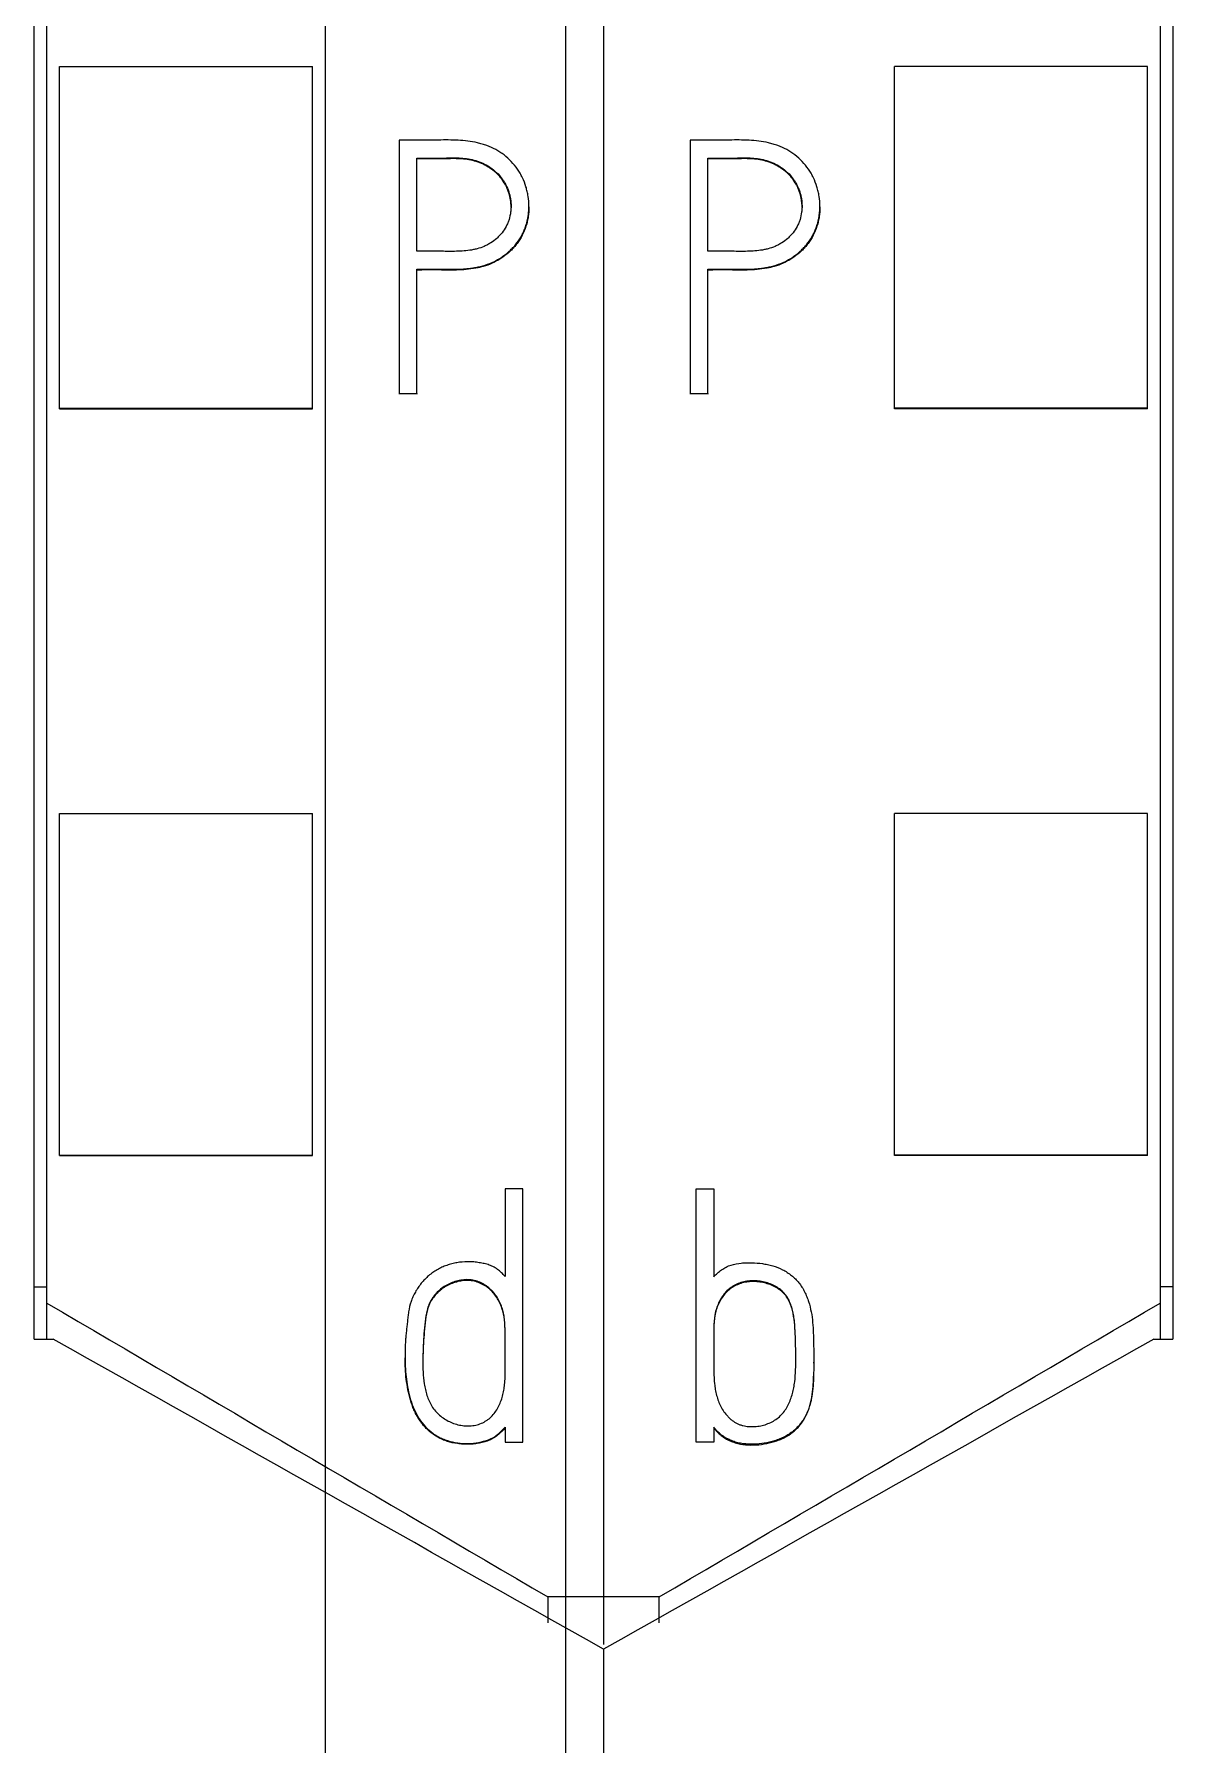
# Model space of a CAD drawing. Header units: millimetres. Extents: x 4137 to 6698, y 1400 to 3585.
# Drawn here: x 5211.35 to 5220.35, y 3245.87 to 3259.39 of the extents above; entities that cross this region are included whole.
import ezdxf

# ---------------------------------------------------------------- set-up
doc = ezdxf.new("R2010")
doc.units = ezdxf.units.MM
doc.layers.add('000-PI-Oprema', color=30, linetype='Continuous', lineweight=5)

msp = doc.modelspace()

# ---------------------------------------------------------------- linework, layer by layer
at = {"layer": '000-PI-Oprema', "color": 0, "linetype": 'ByBlock', "lineweight": 0}
for p, q in [((5215.848, 3360.459), (5215.848, 3247.041)), ((5215.848, 3360.459), (5215.848, 3247.041)), ((5211.448, 3249.363), (5211.448, 3358.178)), ((5220.248, 3358.178), (5220.248, 3249.363)), ((5213.648, 3293.528), (5213.648, 3229.573)), ((5215.548, 3293.528), (5215.548, 3229.573)), ((5211.548, 3256.433), (5211.548, 3259.134)), ((5211.548, 3259.134), (5213.548, 3259.134)), ((5213.548, 3256.433), (5213.548, 3259.134)), ((5218.148, 3256.433), (5218.148, 3259.134)), ((5220.148, 3259.134), (5218.148, 3259.134)), ((5220.148, 3256.433), (5220.148, 3259.134)), ((5214.232, 3258.551), (5214.232, 3256.549)), ((5216.532, 3258.551), (5216.532, 3256.549)), ((5214.373, 3257.673), (5214.373, 3258.409)), ((5216.673, 3257.673), (5216.673, 3258.409)), ((5215.258, 3258.022), (5215.258, 3258.028)), ((5217.558, 3258.022), (5217.558, 3258.028)), ((5214.373, 3256.549), (5214.373, 3257.532)), ((5216.673, 3256.549), (5216.673, 3257.532)), ((5214.232, 3256.549), (5214.373, 3256.549)), ((5214.232, 3256.549), (5214.232, 3256.543)), ((5214.373, 3256.549), (5214.373, 3256.543)), ((5216.532, 3256.549), (5216.673, 3256.549)), ((5216.532, 3256.549), (5216.532, 3256.543)), ((5216.673, 3256.549), (5216.673, 3256.543)), ((5211.548, 3256.428), (5211.548, 3256.433)), ((5211.548, 3256.433), (5213.548, 3256.433)), ((5211.548, 3256.428), (5213.548, 3256.428)), ((5213.548, 3256.428), (5213.548, 3256.433)), ((5218.148, 3256.428), (5218.148, 3256.433)), ((5220.148, 3256.433), (5218.148, 3256.433)), ((5220.148, 3256.428), (5218.148, 3256.428)), ((5220.148, 3256.428), (5220.148, 3256.433)), ((5211.548, 3250.531), (5211.548, 3253.232)), ((5211.548, 3253.232), (5213.548, 3253.232)), ((5213.548, 3250.531), (5213.548, 3253.232)), ((5218.148, 3250.531), (5218.148, 3253.232)), ((5220.148, 3253.232), (5218.148, 3253.232)), ((5220.148, 3250.531), (5220.148, 3253.232)), ((5211.548, 3250.528), (5211.548, 3250.531)), ((5211.548, 3250.531), (5213.548, 3250.531)), ((5211.548, 3250.528), (5213.548, 3250.528)), ((5213.548, 3250.528), (5213.548, 3250.531)), ((5218.148, 3250.528), (5218.148, 3250.531)), ((5220.148, 3250.531), (5218.148, 3250.531)), ((5220.148, 3250.528), (5218.148, 3250.528)), ((5220.148, 3250.528), (5220.148, 3250.531)), ((5215.07, 3250.264), (5215.07, 3249.572)), ((5215.211, 3250.264), (5215.07, 3250.264)), ((5215.211, 3248.264), (5215.211, 3250.264)), ((5216.581, 3248.264), (5216.581, 3250.264)), ((5216.581, 3250.264), (5216.719, 3250.264)), ((5216.719, 3250.264), (5216.719, 3249.569)), ((5211.348, 3249.492), (5211.448, 3249.492)), ((5220.348, 3249.492), (5220.248, 3249.492)), ((5211.448, 3249.078), (5211.448, 3249.363)), ((5220.248, 3249.363), (5220.248, 3249.078)), ((5211.348, 3249.078), (5211.498, 3249.078)), ((5220.198, 3249.078), (5220.348, 3249.078)), ((5214.279, 3248.941), (5214.279, 3248.931)), ((5217.509, 3248.889), (5217.509, 3248.895)), ((5215.07, 3248.383), (5215.07, 3248.264)), ((5216.719, 3248.383), (5216.719, 3248.264)), ((5215.07, 3248.264), (5215.211, 3248.264)), ((5216.719, 3248.264), (5216.581, 3248.264)), ((5215.408, 3247.041), (5215.408, 3246.837)), ((5215.848, 3247.041), (5215.408, 3247.041)), ((5215.848, 3247.041), (5215.848, 3246.664)), ((5215.848, 3247.041), (5215.848, 3246.671)), ((5216.288, 3247.041), (5215.848, 3247.041)), ((5216.288, 3246.837), (5216.288, 3247.041))]:
    msp.add_line(p, q, dxfattribs=at)
for points, knots in [([(5211.348, 3249.078), (5211.348, 3252.418), (5211.348, 3260.383), (5211.348, 3273.023), (5211.348, 3288.509), (5211.348, 3302.803), (5211.348, 3317.013), (5211.348, 3331.58), (5211.348, 3345.75), (5211.348, 3355.32), (5211.348, 3358.364)], [0, 0, 0, 0, 0.091483, 0.21812, 0.346206, 0.515858, 0.610111, 0.736264, 0.916066, 1, 1, 1, 1]), ([(5220.348, 3358.364), (5220.348, 3355.32), (5220.348, 3345.75), (5220.348, 3331.58), (5220.348, 3317.013), (5220.348, 3302.803), (5220.348, 3288.509), (5220.348, 3273.023), (5220.348, 3260.383), (5220.348, 3252.418), (5220.348, 3249.078)], [0, 0, 0, 0, 0.083934, 0.263736, 0.389889, 0.484142, 0.653794, 0.78188, 0.908517, 1, 1, 1, 1]), ([(5214.373, 3257.532), (5214.425, 3257.532), (5214.477, 3257.532), (5214.58, 3257.531), (5214.632, 3257.53), (5214.709, 3257.532), (5214.735, 3257.533), (5214.774, 3257.536), (5214.787, 3257.538), (5214.812, 3257.541), (5214.825, 3257.543), (5214.863, 3257.55), (5214.889, 3257.556), (5214.938, 3257.572), (5214.962, 3257.582), (5214.997, 3257.599), (5215.008, 3257.605), (5215.03, 3257.619), (5215.041, 3257.626), (5215.073, 3257.648), (5215.093, 3257.664), (5215.121, 3257.691), (5215.13, 3257.7), (5215.148, 3257.719), (5215.156, 3257.729), (5215.179, 3257.76), (5215.193, 3257.782), (5215.211, 3257.816), (5215.216, 3257.828), (5215.226, 3257.852), (5215.231, 3257.864), (5215.243, 3257.901), (5215.249, 3257.926), (5215.254, 3257.965), (5215.256, 3257.978), (5215.258, 3258.004), (5215.258, 3258.017), (5215.258, 3258.056), (5215.256, 3258.081), (5215.25, 3258.12), (5215.248, 3258.132), (5215.242, 3258.158), (5215.239, 3258.17), (5215.227, 3258.207), (5215.218, 3258.231), (5215.201, 3258.266), (5215.195, 3258.278), (5215.182, 3258.3), (5215.175, 3258.311), (5215.153, 3258.343), (5215.136, 3258.363), (5215.101, 3258.4), (5215.082, 3258.418), (5215.051, 3258.442), (5215.04, 3258.449), (5215.019, 3258.464), (5215.008, 3258.47), (5214.974, 3258.489), (5214.95, 3258.5), (5214.914, 3258.513), (5214.901, 3258.517), (5214.876, 3258.524), (5214.864, 3258.527), (5214.801, 3258.542), (5214.75, 3258.547), (5214.672, 3258.552), (5214.646, 3258.552), (5214.595, 3258.553), (5214.543, 3258.552), (5214.491, 3258.551), (5214.439, 3258.55), (5214.362, 3258.55), (5214.284, 3258.551), (5214.232, 3258.551)], [0, 0, 0, 0, 0.0625, 0.0625, 0.125, 0.125, 0.15625, 0.15625, 0.171875, 0.171875, 0.1875, 0.1875, 0.21875, 0.21875, 0.25, 0.25, 0.265625, 0.265625, 0.28125, 0.28125, 0.3125, 0.3125, 0.328125, 0.328125, 0.34375, 0.34375, 0.375, 0.375, 0.390625, 0.390625, 0.40625, 0.40625, 0.4375, 0.4375, 0.453125, 0.453125, 0.46875, 0.46875, 0.5, 0.5, 0.515625, 0.515625, 0.53125, 0.53125, 0.5625, 0.5625, 0.578125, 0.578125, 0.59375, 0.59375, 0.625, 0.625, 0.65625, 0.65625, 0.671875, 0.671875, 0.6875, 0.6875, 0.71875, 0.71875, 0.734375, 0.734375, 0.75, 0.75, 0.8125, 0.8125, 0.84375, 0.84375, 0.875, 0.90625, 0.90625, 0.9375, 1, 1, 1, 1]), ([(5216.673, 3257.532), (5216.725, 3257.532), (5216.777, 3257.532), (5216.88, 3257.531), (5216.932, 3257.53), (5217.009, 3257.532), (5217.035, 3257.533), (5217.074, 3257.536), (5217.087, 3257.538), (5217.112, 3257.541), (5217.125, 3257.543), (5217.163, 3257.55), (5217.189, 3257.556), (5217.238, 3257.572), (5217.262, 3257.582), (5217.297, 3257.599), (5217.308, 3257.605), (5217.33, 3257.619), (5217.341, 3257.626), (5217.373, 3257.648), (5217.393, 3257.664), (5217.421, 3257.691), (5217.43, 3257.7), (5217.448, 3257.719), (5217.456, 3257.729), (5217.479, 3257.76), (5217.493, 3257.782), (5217.511, 3257.816), (5217.516, 3257.828), (5217.526, 3257.852), (5217.531, 3257.864), (5217.543, 3257.901), (5217.549, 3257.926), (5217.554, 3257.965), (5217.556, 3257.978), (5217.558, 3258.004), (5217.558, 3258.017), (5217.558, 3258.056), (5217.556, 3258.081), (5217.55, 3258.12), (5217.548, 3258.132), (5217.542, 3258.158), (5217.539, 3258.17), (5217.527, 3258.207), (5217.518, 3258.231), (5217.501, 3258.266), (5217.495, 3258.278), (5217.482, 3258.3), (5217.475, 3258.311), (5217.453, 3258.343), (5217.436, 3258.363), (5217.401, 3258.4), (5217.382, 3258.418), (5217.351, 3258.442), (5217.34, 3258.449), (5217.319, 3258.464), (5217.308, 3258.47), (5217.274, 3258.489), (5217.25, 3258.5), (5217.214, 3258.513), (5217.201, 3258.517), (5217.176, 3258.524), (5217.164, 3258.527), (5217.101, 3258.542), (5217.05, 3258.547), (5216.972, 3258.552), (5216.946, 3258.552), (5216.895, 3258.553), (5216.843, 3258.552), (5216.791, 3258.551), (5216.739, 3258.55), (5216.662, 3258.55), (5216.584, 3258.551), (5216.532, 3258.551)], [0, 0, 0, 0, 0.0625, 0.0625, 0.125, 0.125, 0.15625, 0.15625, 0.171875, 0.171875, 0.1875, 0.1875, 0.21875, 0.21875, 0.25, 0.25, 0.265625, 0.265625, 0.28125, 0.28125, 0.3125, 0.3125, 0.328125, 0.328125, 0.34375, 0.34375, 0.375, 0.375, 0.390625, 0.390625, 0.40625, 0.40625, 0.4375, 0.4375, 0.453125, 0.453125, 0.46875, 0.46875, 0.5, 0.5, 0.515625, 0.515625, 0.53125, 0.53125, 0.5625, 0.5625, 0.578125, 0.578125, 0.59375, 0.59375, 0.625, 0.625, 0.65625, 0.65625, 0.671875, 0.671875, 0.6875, 0.6875, 0.71875, 0.71875, 0.734375, 0.734375, 0.75, 0.75, 0.8125, 0.8125, 0.84375, 0.84375, 0.875, 0.90625, 0.90625, 0.9375, 1, 1, 1, 1]), ([(5214.373, 3258.409), (5214.412, 3258.41), (5214.451, 3258.409), (5214.509, 3258.409), (5214.528, 3258.409), (5214.567, 3258.41), (5214.586, 3258.41), (5214.645, 3258.411), (5214.683, 3258.412), (5214.741, 3258.408), (5214.76, 3258.406), (5214.799, 3258.4), (5214.818, 3258.395), (5214.847, 3258.387), (5214.856, 3258.383), (5214.875, 3258.376), (5214.884, 3258.373), (5214.911, 3258.36), (5214.928, 3258.351), (5214.954, 3258.335), (5214.962, 3258.329), (5214.978, 3258.317), (5214.985, 3258.311), (5215.008, 3258.291), (5215.022, 3258.277), (5215.041, 3258.254), (5215.046, 3258.246), (5215.058, 3258.23), (5215.063, 3258.221), (5215.078, 3258.195), (5215.086, 3258.177), (5215.097, 3258.149), (5215.1, 3258.14), (5215.105, 3258.121), (5215.108, 3258.111), (5215.114, 3258.082), (5215.116, 3258.062), (5215.117, 3258.032), (5215.117, 3258.022), (5215.116, 3258.002), (5215.115, 3257.992), (5215.111, 3257.963), (5215.107, 3257.943), (5215.098, 3257.915), (5215.095, 3257.906), (5215.087, 3257.888), (5215.083, 3257.878), (5215.069, 3257.852), (5215.058, 3257.835), (5215.04, 3257.812), (5215.033, 3257.804), (5215.02, 3257.79), (5215.013, 3257.782), (5214.99, 3257.762), (5214.974, 3257.751), (5214.949, 3257.735), (5214.941, 3257.73), (5214.923, 3257.72), (5214.914, 3257.716), (5214.886, 3257.704), (5214.868, 3257.698), (5214.839, 3257.69), (5214.829, 3257.688), (5214.81, 3257.684), (5214.8, 3257.682), (5214.77, 3257.678), (5214.75, 3257.676), (5214.711, 3257.674), (5214.691, 3257.673), (5214.651, 3257.672), (5214.611, 3257.672), (5214.572, 3257.673), (5214.532, 3257.673), (5214.512, 3257.673), (5214.453, 3257.673), (5214.413, 3257.673), (5214.373, 3257.673)], [0, 0, 0, 0, 0.0625, 0.0625, 0.09375, 0.09375, 0.125, 0.125, 0.1875, 0.1875, 0.21875, 0.21875, 0.25, 0.25, 0.265625, 0.265625, 0.28125, 0.28125, 0.3125, 0.3125, 0.328125, 0.328125, 0.34375, 0.34375, 0.375, 0.375, 0.390625, 0.390625, 0.40625, 0.40625, 0.4375, 0.4375, 0.453125, 0.453125, 0.46875, 0.46875, 0.5, 0.5, 0.515625, 0.515625, 0.53125, 0.53125, 0.5625, 0.5625, 0.578125, 0.578125, 0.59375, 0.59375, 0.625, 0.625, 0.640625, 0.640625, 0.65625, 0.65625, 0.6875, 0.6875, 0.703125, 0.703125, 0.71875, 0.71875, 0.75, 0.75, 0.765625, 0.765625, 0.78125, 0.78125, 0.8125, 0.8125, 0.84375, 0.84375, 0.875, 0.90625, 0.90625, 0.9375, 0.9375, 1, 1, 1, 1]), ([(5216.673, 3258.409), (5216.712, 3258.41), (5216.751, 3258.409), (5216.809, 3258.409), (5216.828, 3258.409), (5216.867, 3258.41), (5216.886, 3258.41), (5216.945, 3258.411), (5216.983, 3258.412), (5217.041, 3258.408), (5217.06, 3258.406), (5217.099, 3258.4), (5217.118, 3258.395), (5217.147, 3258.387), (5217.156, 3258.383), (5217.175, 3258.376), (5217.184, 3258.373), (5217.211, 3258.36), (5217.228, 3258.351), (5217.254, 3258.335), (5217.262, 3258.329), (5217.278, 3258.317), (5217.285, 3258.311), (5217.308, 3258.291), (5217.322, 3258.277), (5217.341, 3258.254), (5217.346, 3258.246), (5217.358, 3258.23), (5217.363, 3258.221), (5217.378, 3258.195), (5217.386, 3258.177), (5217.397, 3258.149), (5217.4, 3258.14), (5217.405, 3258.121), (5217.408, 3258.111), (5217.414, 3258.082), (5217.416, 3258.062), (5217.417, 3258.032), (5217.417, 3258.022), (5217.416, 3258.002), (5217.415, 3257.992), (5217.411, 3257.963), (5217.407, 3257.943), (5217.398, 3257.915), (5217.395, 3257.906), (5217.387, 3257.888), (5217.383, 3257.878), (5217.369, 3257.852), (5217.358, 3257.835), (5217.34, 3257.812), (5217.333, 3257.804), (5217.32, 3257.79), (5217.313, 3257.782), (5217.29, 3257.762), (5217.274, 3257.751), (5217.249, 3257.735), (5217.241, 3257.73), (5217.223, 3257.72), (5217.214, 3257.716), (5217.186, 3257.704), (5217.168, 3257.698), (5217.139, 3257.69), (5217.129, 3257.688), (5217.11, 3257.684), (5217.1, 3257.682), (5217.07, 3257.678), (5217.05, 3257.676), (5217.011, 3257.674), (5216.991, 3257.673), (5216.951, 3257.672), (5216.911, 3257.672), (5216.872, 3257.673), (5216.832, 3257.673), (5216.812, 3257.673), (5216.753, 3257.673), (5216.713, 3257.673), (5216.673, 3257.673)], [0, 0, 0, 0, 0.0625, 0.0625, 0.09375, 0.09375, 0.125, 0.125, 0.1875, 0.1875, 0.21875, 0.21875, 0.25, 0.25, 0.265625, 0.265625, 0.28125, 0.28125, 0.3125, 0.3125, 0.328125, 0.328125, 0.34375, 0.34375, 0.375, 0.375, 0.390625, 0.390625, 0.40625, 0.40625, 0.4375, 0.4375, 0.453125, 0.453125, 0.46875, 0.46875, 0.5, 0.5, 0.515625, 0.515625, 0.53125, 0.53125, 0.5625, 0.5625, 0.578125, 0.578125, 0.59375, 0.59375, 0.625, 0.625, 0.640625, 0.640625, 0.65625, 0.65625, 0.6875, 0.6875, 0.703125, 0.703125, 0.71875, 0.71875, 0.75, 0.75, 0.765625, 0.765625, 0.78125, 0.78125, 0.8125, 0.8125, 0.84375, 0.84375, 0.875, 0.90625, 0.90625, 0.9375, 0.9375, 1, 1, 1, 1]), ([(5215.117, 3258.022), (5215.117, 3258.026), (5215.117, 3258.029), (5215.117, 3258.042), (5215.116, 3258.052), (5215.114, 3258.071), (5215.112, 3258.081), (5215.107, 3258.11), (5215.102, 3258.129), (5215.092, 3258.157), (5215.088, 3258.167), (5215.08, 3258.185), (5215.066, 3258.211), (5215.05, 3258.236), (5215.031, 3258.259), (5215.025, 3258.267), (5215.011, 3258.281), (5215.004, 3258.288), (5214.982, 3258.308), (5214.966, 3258.32), (5214.941, 3258.336), (5214.933, 3258.342), (5214.915, 3258.351), (5214.907, 3258.356), (5214.88, 3258.369), (5214.861, 3258.376), (5214.824, 3258.388), (5214.804, 3258.392), (5214.765, 3258.399), (5214.746, 3258.401), (5214.687, 3258.406), (5214.648, 3258.405), (5214.589, 3258.404), (5214.569, 3258.403), (5214.53, 3258.403), (5214.511, 3258.402), (5214.452, 3258.403), (5214.413, 3258.403), (5214.373, 3258.403)], [0, 0, 0, 0, 0.009533, 0.009533, 0.040485, 0.040485, 0.071437, 0.071437, 0.133342, 0.133342, 0.164294, 0.164294, 0.195246, 0.25715, 0.25715, 0.288102, 0.288102, 0.319054, 0.319054, 0.380958, 0.380958, 0.41191, 0.41191, 0.442862, 0.442862, 0.504767, 0.504767, 0.566671, 0.566671, 0.628575, 0.628575, 0.752383, 0.752383, 0.814287, 0.814287, 0.876192, 0.876192, 1, 1, 1, 1]), ([(5217.417, 3258.022), (5217.417, 3258.026), (5217.417, 3258.029), (5217.417, 3258.042), (5217.416, 3258.052), (5217.414, 3258.071), (5217.412, 3258.081), (5217.407, 3258.11), (5217.402, 3258.129), (5217.392, 3258.157), (5217.388, 3258.167), (5217.38, 3258.185), (5217.366, 3258.211), (5217.35, 3258.236), (5217.331, 3258.259), (5217.325, 3258.267), (5217.311, 3258.281), (5217.304, 3258.288), (5217.282, 3258.308), (5217.266, 3258.32), (5217.241, 3258.336), (5217.233, 3258.342), (5217.215, 3258.351), (5217.207, 3258.356), (5217.18, 3258.369), (5217.161, 3258.376), (5217.124, 3258.388), (5217.104, 3258.392), (5217.065, 3258.399), (5217.046, 3258.401), (5216.987, 3258.406), (5216.948, 3258.405), (5216.889, 3258.404), (5216.869, 3258.403), (5216.83, 3258.403), (5216.811, 3258.402), (5216.752, 3258.403), (5216.713, 3258.403), (5216.673, 3258.403)], [0, 0, 0, 0, 0.009533, 0.009533, 0.040485, 0.040485, 0.071437, 0.071437, 0.133342, 0.133342, 0.164294, 0.164294, 0.195246, 0.25715, 0.25715, 0.288102, 0.288102, 0.319054, 0.319054, 0.380958, 0.380958, 0.41191, 0.41191, 0.442862, 0.442862, 0.504767, 0.504767, 0.566671, 0.566671, 0.628575, 0.628575, 0.752383, 0.752383, 0.814287, 0.814287, 0.876192, 0.876192, 1, 1, 1, 1]), ([(5215.258, 3258.023), (5215.258, 3257.997), (5215.257, 3257.972), (5215.251, 3257.935), (5215.248, 3257.922), (5215.243, 3257.897), (5215.239, 3257.884), (5215.227, 3257.847), (5215.217, 3257.823), (5215.194, 3257.777), (5215.18, 3257.755), (5215.157, 3257.724), (5215.148, 3257.714), (5215.131, 3257.695), (5215.122, 3257.685), (5215.094, 3257.659), (5215.074, 3257.642), (5215.042, 3257.62), (5215.031, 3257.613), (5215.009, 3257.6), (5214.997, 3257.593), (5214.963, 3257.576), (5214.939, 3257.566), (5214.902, 3257.554), (5214.889, 3257.551), (5214.864, 3257.544), (5214.851, 3257.542), (5214.788, 3257.53), (5214.736, 3257.526), (5214.633, 3257.524), (5214.581, 3257.525), (5214.477, 3257.526), (5214.425, 3257.525), (5214.373, 3257.525)], [0, 0, 0, 0, 0.065202, 0.065202, 0.098588, 0.098588, 0.131973, 0.131973, 0.198745, 0.198745, 0.265516, 0.265516, 0.298902, 0.298902, 0.332287, 0.332287, 0.399059, 0.399059, 0.432444, 0.432444, 0.46583, 0.46583, 0.532601, 0.532601, 0.565987, 0.565987, 0.599372, 0.599372, 0.732915, 0.732915, 0.866457, 0.866457, 1, 1, 1, 1]), ([(5217.558, 3258.023), (5217.558, 3257.997), (5217.557, 3257.972), (5217.551, 3257.935), (5217.548, 3257.922), (5217.543, 3257.897), (5217.539, 3257.884), (5217.527, 3257.847), (5217.517, 3257.823), (5217.494, 3257.777), (5217.48, 3257.755), (5217.457, 3257.724), (5217.448, 3257.714), (5217.431, 3257.695), (5217.422, 3257.685), (5217.394, 3257.659), (5217.374, 3257.642), (5217.342, 3257.62), (5217.331, 3257.613), (5217.309, 3257.6), (5217.297, 3257.593), (5217.263, 3257.576), (5217.239, 3257.566), (5217.202, 3257.554), (5217.189, 3257.551), (5217.164, 3257.544), (5217.151, 3257.542), (5217.088, 3257.53), (5217.036, 3257.526), (5216.933, 3257.524), (5216.881, 3257.525), (5216.777, 3257.526), (5216.725, 3257.525), (5216.673, 3257.525)], [0, 0, 0, 0, 0.065202, 0.065202, 0.098588, 0.098588, 0.131973, 0.131973, 0.198745, 0.198745, 0.265516, 0.265516, 0.298902, 0.298902, 0.332287, 0.332287, 0.399059, 0.399059, 0.432444, 0.432444, 0.46583, 0.46583, 0.532601, 0.532601, 0.565987, 0.565987, 0.599372, 0.599372, 0.732915, 0.732915, 0.866457, 0.866457, 1, 1, 1, 1]), ([(5215.07, 3249.572), (5215.051, 3249.593), (5215.032, 3249.613), (5215.004, 3249.633), (5214.998, 3249.637), (5214.986, 3249.644), (5214.98, 3249.648), (5214.961, 3249.657), (5214.948, 3249.662), (5214.922, 3249.67), (5214.909, 3249.674), (5214.882, 3249.679), (5214.868, 3249.681), (5214.84, 3249.685), (5214.827, 3249.687), (5214.799, 3249.689), (5214.786, 3249.689), (5214.744, 3249.689), (5214.717, 3249.686), (5214.676, 3249.679), (5214.662, 3249.676), (5214.635, 3249.669), (5214.622, 3249.665), (5214.596, 3249.656), (5214.583, 3249.651), (5214.558, 3249.64), (5214.546, 3249.633), (5214.521, 3249.619), (5214.51, 3249.612), (5214.487, 3249.596), (5214.465, 3249.579), (5214.445, 3249.56), (5214.426, 3249.54), (5214.416, 3249.53), (5214.399, 3249.508), (5214.39, 3249.497), (5214.375, 3249.474), (5214.367, 3249.462), (5214.354, 3249.438), (5214.347, 3249.426), (5214.336, 3249.4), (5214.331, 3249.387), (5214.318, 3249.348), (5214.311, 3249.321), (5214.305, 3249.28), (5214.303, 3249.267), (5214.3, 3249.239), (5214.299, 3249.226), (5214.296, 3249.198), (5214.295, 3249.185), (5214.291, 3249.157), (5214.29, 3249.144), (5214.287, 3249.116), (5214.286, 3249.103), (5214.283, 3249.075), (5214.282, 3249.062), (5214.281, 3249.034), (5214.28, 3249.02), (5214.28, 3248.993), (5214.279, 3248.979), (5214.279, 3248.938), (5214.279, 3248.911), (5214.281, 3248.856), (5214.282, 3248.829), (5214.288, 3248.774), (5214.291, 3248.747), (5214.3, 3248.693), (5214.305, 3248.666), (5214.325, 3248.585), (5214.344, 3248.533), (5214.383, 3248.46), (5214.398, 3248.437), (5214.431, 3248.394), (5214.45, 3248.374), (5214.482, 3248.347), (5214.493, 3248.338), (5214.516, 3248.322), (5214.527, 3248.315), (5214.551, 3248.302), (5214.563, 3248.295), (5214.589, 3248.285), (5214.602, 3248.28), (5214.641, 3248.267), (5214.668, 3248.262), (5214.723, 3248.254), (5214.75, 3248.252), (5214.792, 3248.253), (5214.806, 3248.254), (5214.833, 3248.256), (5214.847, 3248.258), (5214.874, 3248.264), (5214.887, 3248.267), (5214.914, 3248.274), (5214.927, 3248.278), (5214.953, 3248.288), (5214.965, 3248.294), (5214.989, 3248.308), (5215, 3248.316), (5215.022, 3248.333), (5215.032, 3248.343), (5215.052, 3248.362), (5215.061, 3248.373), (5215.07, 3248.383)], [0, 0, 0, 0, 0.03125, 0.03125, 0.039062, 0.039062, 0.046875, 0.046875, 0.0625, 0.0625, 0.078125, 0.078125, 0.09375, 0.09375, 0.109375, 0.109375, 0.125, 0.125, 0.15625, 0.15625, 0.171875, 0.171875, 0.1875, 0.1875, 0.203125, 0.203125, 0.21875, 0.21875, 0.234375, 0.234375, 0.25, 0.265625, 0.265625, 0.28125, 0.28125, 0.296875, 0.296875, 0.3125, 0.3125, 0.328125, 0.328125, 0.34375, 0.34375, 0.375, 0.375, 0.390625, 0.390625, 0.40625, 0.40625, 0.421875, 0.421875, 0.4375, 0.4375, 0.453125, 0.453125, 0.46875, 0.46875, 0.484375, 0.484375, 0.5, 0.5, 0.53125, 0.53125, 0.5625, 0.5625, 0.59375, 0.59375, 0.625, 0.625, 0.6875, 0.6875, 0.71875, 0.71875, 0.75, 0.75, 0.765625, 0.765625, 0.78125, 0.78125, 0.796875, 0.796875, 0.8125, 0.8125, 0.84375, 0.84375, 0.875, 0.875, 0.890625, 0.890625, 0.90625, 0.90625, 0.921875, 0.921875, 0.9375, 0.9375, 0.953125, 0.953125, 0.96875, 0.96875, 0.984375, 0.984375, 1, 1, 1, 1]), ([(5216.719, 3249.569), (5216.738, 3249.59), (5216.759, 3249.609), (5216.793, 3249.633), (5216.804, 3249.64), (5216.823, 3249.65), (5216.83, 3249.653), (5216.843, 3249.658), (5216.849, 3249.66), (5216.882, 3249.671), (5216.909, 3249.676), (5216.951, 3249.68), (5216.965, 3249.68), (5216.993, 3249.681), (5217.007, 3249.681), (5217.049, 3249.68), (5217.076, 3249.678), (5217.117, 3249.672), (5217.131, 3249.67), (5217.159, 3249.664), (5217.172, 3249.661), (5217.212, 3249.649), (5217.238, 3249.639), (5217.275, 3249.62), (5217.288, 3249.613), (5217.311, 3249.597), (5217.323, 3249.589), (5217.355, 3249.564), (5217.375, 3249.544), (5217.401, 3249.511), (5217.409, 3249.5), (5217.424, 3249.476), (5217.438, 3249.452), (5217.449, 3249.426), (5217.46, 3249.4), (5217.465, 3249.387), (5217.478, 3249.347), (5217.484, 3249.32), (5217.495, 3249.265), (5217.498, 3249.238), (5217.504, 3249.182), (5217.505, 3249.154), (5217.507, 3249.099), (5217.508, 3249.071), (5217.509, 3249.015), (5217.509, 3248.987), (5217.51, 3248.903), (5217.51, 3248.847), (5217.507, 3248.763), (5217.506, 3248.735), (5217.502, 3248.68), (5217.499, 3248.652), (5217.492, 3248.611), (5217.489, 3248.597), (5217.483, 3248.57), (5217.479, 3248.556), (5217.466, 3248.516), (5217.455, 3248.49), (5217.435, 3248.453), (5217.427, 3248.441), (5217.411, 3248.418), (5217.403, 3248.407), (5217.375, 3248.375), (5217.355, 3248.356), (5217.321, 3248.331), (5217.309, 3248.324), (5217.285, 3248.309), (5217.272, 3248.303), (5217.247, 3248.291), (5217.234, 3248.286), (5217.207, 3248.276), (5217.194, 3248.272), (5217.153, 3248.261), (5217.126, 3248.256), (5217.07, 3248.249), (5217.042, 3248.247), (5216.986, 3248.247), (5216.958, 3248.25), (5216.917, 3248.257), (5216.903, 3248.26), (5216.876, 3248.269), (5216.863, 3248.274), (5216.837, 3248.285), (5216.825, 3248.292), (5216.807, 3248.302), (5216.801, 3248.306), (5216.789, 3248.314), (5216.783, 3248.318), (5216.756, 3248.34), (5216.736, 3248.361), (5216.719, 3248.383)], [0, 0, 0, 0, 0.03125, 0.03125, 0.046875, 0.046875, 0.054688, 0.054688, 0.0625, 0.0625, 0.09375, 0.09375, 0.109375, 0.109375, 0.125, 0.125, 0.15625, 0.15625, 0.171875, 0.171875, 0.1875, 0.1875, 0.21875, 0.21875, 0.234375, 0.234375, 0.25, 0.25, 0.28125, 0.28125, 0.296875, 0.296875, 0.3125, 0.328125, 0.328125, 0.34375, 0.34375, 0.375, 0.375, 0.40625, 0.40625, 0.4375, 0.4375, 0.46875, 0.46875, 0.5, 0.5, 0.5625, 0.5625, 0.59375, 0.59375, 0.625, 0.625, 0.640625, 0.640625, 0.65625, 0.65625, 0.6875, 0.6875, 0.703125, 0.703125, 0.71875, 0.71875, 0.75, 0.75, 0.765625, 0.765625, 0.78125, 0.78125, 0.796875, 0.796875, 0.8125, 0.8125, 0.84375, 0.84375, 0.875, 0.875, 0.90625, 0.90625, 0.921875, 0.921875, 0.9375, 0.9375, 0.953125, 0.953125, 0.960938, 0.960938, 0.96875, 0.96875, 1, 1, 1, 1]), ([(5215.016, 3249.393), (5215.031, 3249.365), (5215.043, 3249.336), (5215.056, 3249.291), (5215.059, 3249.276), (5215.064, 3249.244), (5215.066, 3249.229), (5215.068, 3249.197), (5215.069, 3249.182), (5215.07, 3249.15), (5215.071, 3249.103), (5215.07, 3249.056), (5215.069, 3248.962), (5215.07, 3248.899), (5215.07, 3248.805), (5215.07, 3248.774), (5215.067, 3248.727), (5215.066, 3248.712), (5215.061, 3248.681), (5215.056, 3248.65), (5215.048, 3248.62), (5215.038, 3248.59), (5215.032, 3248.575), (5215.02, 3248.547), (5215.012, 3248.533), (5214.996, 3248.506), (5214.987, 3248.493), (5214.966, 3248.469), (5214.955, 3248.459), (5214.937, 3248.444), (5214.93, 3248.439), (5214.917, 3248.43), (5214.91, 3248.426), (5214.89, 3248.415), (5214.875, 3248.409), (5214.853, 3248.402), (5214.845, 3248.4), (5214.83, 3248.396), (5214.822, 3248.395), (5214.799, 3248.392), (5214.783, 3248.391), (5214.751, 3248.392), (5214.736, 3248.394), (5214.705, 3248.399), (5214.69, 3248.403), (5214.659, 3248.413), (5214.645, 3248.419), (5214.617, 3248.432), (5214.603, 3248.44), (5214.577, 3248.457), (5214.564, 3248.466), (5214.54, 3248.487), (5214.529, 3248.498), (5214.509, 3248.521), (5214.499, 3248.534), (5214.474, 3248.574), (5214.462, 3248.603), (5214.447, 3248.648), (5214.443, 3248.663), (5214.436, 3248.694), (5214.433, 3248.709), (5214.426, 3248.755), (5214.423, 3248.786), (5214.42, 3248.848), (5214.419, 3248.879), (5214.42, 3248.942), (5214.421, 3248.973), (5214.423, 3249.035), (5214.425, 3249.066), (5214.429, 3249.129), (5214.432, 3249.16), (5214.438, 3249.222), (5214.442, 3249.253), (5214.451, 3249.299), (5214.455, 3249.314), (5214.465, 3249.344), (5214.471, 3249.358), (5214.485, 3249.386), (5214.494, 3249.4), (5214.508, 3249.419), (5214.512, 3249.425), (5214.523, 3249.437), (5214.528, 3249.443), (5214.545, 3249.459), (5214.557, 3249.47), (5214.582, 3249.489), (5214.595, 3249.497), (5214.637, 3249.52), (5214.666, 3249.531), (5214.704, 3249.54), (5214.712, 3249.542), (5214.728, 3249.544), (5214.736, 3249.545), (5214.759, 3249.548), (5214.775, 3249.548), (5214.798, 3249.546), (5214.806, 3249.545), (5214.822, 3249.542), (5214.83, 3249.541), (5214.852, 3249.534), (5214.867, 3249.529), (5214.888, 3249.519), (5214.895, 3249.515), (5214.909, 3249.507), (5214.929, 3249.494), (5214.947, 3249.479), (5214.964, 3249.463), (5214.969, 3249.457), (5214.98, 3249.445), (5214.985, 3249.439), (5214.999, 3249.42), (5215.008, 3249.407), (5215.016, 3249.393)], [0, 0, 0, 0, 0.03125, 0.03125, 0.046875, 0.046875, 0.0625, 0.0625, 0.078125, 0.078125, 0.09375, 0.125, 0.125, 0.1875, 0.1875, 0.21875, 0.21875, 0.234375, 0.234375, 0.25, 0.265625, 0.265625, 0.28125, 0.28125, 0.296875, 0.296875, 0.3125, 0.3125, 0.328125, 0.328125, 0.335938, 0.335938, 0.34375, 0.34375, 0.359375, 0.359375, 0.367188, 0.367188, 0.375, 0.375, 0.390625, 0.390625, 0.40625, 0.40625, 0.421875, 0.421875, 0.4375, 0.4375, 0.453125, 0.453125, 0.46875, 0.46875, 0.484375, 0.484375, 0.5, 0.5, 0.53125, 0.53125, 0.546875, 0.546875, 0.5625, 0.5625, 0.59375, 0.59375, 0.625, 0.625, 0.65625, 0.65625, 0.6875, 0.6875, 0.71875, 0.71875, 0.75, 0.75, 0.765625, 0.765625, 0.78125, 0.78125, 0.796875, 0.796875, 0.804688, 0.804688, 0.8125, 0.8125, 0.828125, 0.828125, 0.84375, 0.84375, 0.875, 0.875, 0.882813, 0.882813, 0.890625, 0.890625, 0.90625, 0.90625, 0.914063, 0.914063, 0.921875, 0.921875, 0.9375, 0.9375, 0.945313, 0.945313, 0.953125, 0.96875, 0.96875, 0.976563, 0.976563, 0.984375, 0.984375, 1, 1, 1, 1]), ([(5215.016, 3249.387), (5215, 3249.414), (5214.981, 3249.44), (5214.953, 3249.467), (5214.947, 3249.473), (5214.935, 3249.483), (5214.929, 3249.488), (5214.909, 3249.501), (5214.896, 3249.509), (5214.874, 3249.519), (5214.867, 3249.522), (5214.852, 3249.528), (5214.845, 3249.53), (5214.822, 3249.536), (5214.806, 3249.539), (5214.783, 3249.541), (5214.775, 3249.541), (5214.759, 3249.541), (5214.751, 3249.541), (5214.728, 3249.538), (5214.712, 3249.536), (5214.681, 3249.528), (5214.666, 3249.524), (5214.637, 3249.512), (5214.622, 3249.506), (5214.602, 3249.495), (5214.595, 3249.491), (5214.582, 3249.482), (5214.575, 3249.478), (5214.556, 3249.463), (5214.533, 3249.443), (5214.512, 3249.419), (5214.498, 3249.4), (5214.494, 3249.393), (5214.485, 3249.379), (5214.482, 3249.373), (5214.471, 3249.352), (5214.465, 3249.337), (5214.455, 3249.307), (5214.451, 3249.292), (5214.442, 3249.246), (5214.438, 3249.215), (5214.432, 3249.152), (5214.427, 3249.09), (5214.423, 3249.027), (5214.421, 3248.965), (5214.42, 3248.934), (5214.42, 3248.899), (5214.42, 3248.896), (5214.42, 3248.893)], [0, 0, 0, 0, 0.082662, 0.082662, 0.103327, 0.103327, 0.123993, 0.123993, 0.165323, 0.165323, 0.185989, 0.185989, 0.206654, 0.206654, 0.247985, 0.247985, 0.268651, 0.268651, 0.289316, 0.289316, 0.330647, 0.330647, 0.371978, 0.371978, 0.413309, 0.413309, 0.433974, 0.433974, 0.454639, 0.454639, 0.49597, 0.537301, 0.537301, 0.557967, 0.557967, 0.578632, 0.578632, 0.619963, 0.619963, 0.661294, 0.661294, 0.743955, 0.743955, 0.826617, 0.909279, 0.909279, 0.99194, 0.99194, 1, 1, 1, 1]), ([(5216.89, 3249.507), (5216.904, 3249.514), (5216.919, 3249.52), (5216.949, 3249.529), (5216.964, 3249.532), (5216.988, 3249.536), (5216.996, 3249.537), (5217.011, 3249.538), (5217.035, 3249.539), (5217.059, 3249.538), (5217.09, 3249.534), (5217.106, 3249.531), (5217.136, 3249.524), (5217.151, 3249.519), (5217.181, 3249.508), (5217.195, 3249.501), (5217.223, 3249.486), (5217.236, 3249.477), (5217.255, 3249.462), (5217.26, 3249.457), (5217.272, 3249.446), (5217.277, 3249.44), (5217.293, 3249.422), (5217.301, 3249.409), (5217.316, 3249.381), (5217.323, 3249.366), (5217.334, 3249.337), (5217.338, 3249.322), (5217.346, 3249.291), (5217.349, 3249.276), (5217.354, 3249.245), (5217.356, 3249.229), (5217.361, 3249.182), (5217.362, 3249.15), (5217.366, 3249.056), (5217.368, 3248.993), (5217.368, 3248.898), (5217.367, 3248.866), (5217.365, 3248.803), (5217.363, 3248.772), (5217.357, 3248.725), (5217.355, 3248.709), (5217.349, 3248.678), (5217.345, 3248.663), (5217.333, 3248.617), (5217.322, 3248.587), (5217.302, 3248.545), (5217.294, 3248.531), (5217.276, 3248.505), (5217.266, 3248.493), (5217.245, 3248.47), (5217.233, 3248.459), (5217.207, 3248.44), (5217.194, 3248.432), (5217.166, 3248.417), (5217.151, 3248.411), (5217.121, 3248.4), (5217.106, 3248.396), (5217.075, 3248.39), (5217.059, 3248.387), (5217.036, 3248.386), (5217.028, 3248.386), (5217.012, 3248.386), (5217.004, 3248.386), (5216.98, 3248.388), (5216.965, 3248.39), (5216.942, 3248.396), (5216.934, 3248.399), (5216.919, 3248.404), (5216.912, 3248.407), (5216.891, 3248.418), (5216.877, 3248.426), (5216.858, 3248.44), (5216.852, 3248.445), (5216.84, 3248.456), (5216.835, 3248.462), (5216.819, 3248.479), (5216.809, 3248.491), (5216.791, 3248.517), (5216.782, 3248.531), (5216.761, 3248.573), (5216.75, 3248.602), (5216.738, 3248.648), (5216.734, 3248.664), (5216.729, 3248.695), (5216.727, 3248.71), (5216.722, 3248.757), (5216.72, 3248.788), (5216.719, 3248.85), (5216.719, 3248.881), (5216.719, 3248.944), (5216.72, 3248.975), (5216.72, 3249.037), (5216.72, 3249.068), (5216.719, 3249.131), (5216.719, 3249.162), (5216.722, 3249.224), (5216.725, 3249.255), (5216.735, 3249.3), (5216.739, 3249.316), (5216.75, 3249.345), (5216.756, 3249.36), (5216.769, 3249.387), (5216.777, 3249.401), (5216.795, 3249.427), (5216.805, 3249.439), (5216.826, 3249.462), (5216.838, 3249.472), (5216.856, 3249.486), (5216.863, 3249.491), (5216.873, 3249.497), (5216.876, 3249.499), (5216.883, 3249.503), (5216.886, 3249.505), (5216.89, 3249.507)], [0, 0, 0, 0, 0.015625, 0.015625, 0.03125, 0.03125, 0.039063, 0.039063, 0.046875, 0.0625, 0.0625, 0.078125, 0.078125, 0.09375, 0.09375, 0.109375, 0.109375, 0.125, 0.125, 0.132813, 0.132813, 0.140625, 0.140625, 0.15625, 0.15625, 0.171875, 0.171875, 0.1875, 0.1875, 0.203125, 0.203125, 0.21875, 0.21875, 0.25, 0.25, 0.3125, 0.3125, 0.34375, 0.34375, 0.375, 0.375, 0.390625, 0.390625, 0.40625, 0.40625, 0.4375, 0.4375, 0.453125, 0.453125, 0.46875, 0.46875, 0.484375, 0.484375, 0.5, 0.5, 0.515625, 0.515625, 0.53125, 0.53125, 0.546875, 0.546875, 0.554688, 0.554688, 0.5625, 0.5625, 0.578125, 0.578125, 0.585938, 0.585938, 0.59375, 0.59375, 0.609375, 0.609375, 0.617188, 0.617188, 0.625, 0.625, 0.640625, 0.640625, 0.65625, 0.65625, 0.6875, 0.6875, 0.703125, 0.703125, 0.71875, 0.71875, 0.75, 0.75, 0.78125, 0.78125, 0.8125, 0.8125, 0.84375, 0.84375, 0.875, 0.875, 0.90625, 0.90625, 0.921875, 0.921875, 0.9375, 0.9375, 0.953125, 0.953125, 0.96875, 0.96875, 0.984375, 0.984375, 0.992188, 0.992188, 0.996094, 0.996094, 1, 1, 1, 1]), ([(5216.89, 3249.501), (5216.876, 3249.493), (5216.862, 3249.485), (5216.837, 3249.466), (5216.826, 3249.455), (5216.793, 3249.42), (5216.775, 3249.393), (5216.754, 3249.35), (5216.748, 3249.336), (5216.738, 3249.306), (5216.734, 3249.29), (5216.727, 3249.259), (5216.725, 3249.243), (5216.722, 3249.212), (5216.721, 3249.196), (5216.719, 3249.149), (5216.719, 3249.117), (5216.72, 3249.054), (5216.72, 3249.023), (5216.72, 3248.96), (5216.719, 3248.928), (5216.719, 3248.883), (5216.719, 3248.869), (5216.719, 3248.855)], [0, 0, 0, 0, 0.067236, 0.067236, 0.134472, 0.134472, 0.268944, 0.268944, 0.33618, 0.33618, 0.403416, 0.403416, 0.470652, 0.470652, 0.537887, 0.537887, 0.672359, 0.672359, 0.806831, 0.806831, 0.941303, 0.941303, 1, 1, 1, 1]), ([(5217.368, 3248.924), (5217.368, 3248.926), (5217.368, 3248.929), (5217.368, 3248.994), (5217.366, 3249.056), (5217.362, 3249.149), (5217.36, 3249.181), (5217.354, 3249.243), (5217.349, 3249.274), (5217.337, 3249.32), (5217.333, 3249.335), (5217.321, 3249.364), (5217.315, 3249.378), (5217.299, 3249.406), (5217.291, 3249.418), (5217.27, 3249.443), (5217.258, 3249.453), (5217.24, 3249.468), (5217.234, 3249.472), (5217.22, 3249.481), (5217.214, 3249.485), (5217.193, 3249.496), (5217.179, 3249.503), (5217.149, 3249.514), (5217.135, 3249.518), (5217.104, 3249.526), (5217.088, 3249.528), (5217.057, 3249.532), (5217.042, 3249.532), (5217.01, 3249.532), (5216.995, 3249.531), (5216.964, 3249.526), (5216.948, 3249.523), (5216.926, 3249.516), (5216.915, 3249.512), (5216.904, 3249.507), (5216.897, 3249.504), (5216.893, 3249.503), (5216.89, 3249.501)], [0, 0, 0, 0, 0.008133, 0.008133, 0.206507, 0.206507, 0.305693, 0.305693, 0.40488, 0.40488, 0.454473, 0.454473, 0.504067, 0.504067, 0.55366, 0.55366, 0.603253, 0.603253, 0.62805, 0.62805, 0.652847, 0.652847, 0.70244, 0.70244, 0.752033, 0.752033, 0.801627, 0.801627, 0.85122, 0.85122, 0.900813, 0.900813, 0.950407, 0.950407, 0.975203, 0.987602, 0.987602, 1, 1, 1, 1]), ([(5215.07, 3249.103), (5215.07, 3249.107), (5215.07, 3249.126), (5215.07, 3249.145), (5215.069, 3249.176), (5215.068, 3249.192), (5215.064, 3249.239), (5215.06, 3249.27), (5215.047, 3249.315), (5215.042, 3249.33), (5215.033, 3249.352), (5215.03, 3249.359), (5215.023, 3249.373), (5215.019, 3249.38), (5215.016, 3249.387)], [0, 0, 0, 0, 0.036299, 0.196916, 0.196916, 0.357533, 0.357533, 0.678766, 0.678766, 0.839383, 0.839383, 0.919692, 0.919692, 1, 1, 1, 1]), ([(5215.07, 3248.377), (5215.052, 3248.356), (5215.032, 3248.336), (5215.005, 3248.314), (5214.999, 3248.31), (5214.988, 3248.302), (5214.982, 3248.298), (5214.964, 3248.287), (5214.951, 3248.281), (5214.926, 3248.271), (5214.912, 3248.267), (5214.886, 3248.26), (5214.872, 3248.257), (5214.845, 3248.252), (5214.831, 3248.25), (5214.803, 3248.247), (5214.79, 3248.247), (5214.762, 3248.246), (5214.748, 3248.247), (5214.721, 3248.249), (5214.707, 3248.25), (5214.666, 3248.256), (5214.639, 3248.262), (5214.6, 3248.274), (5214.587, 3248.279), (5214.562, 3248.29), (5214.549, 3248.296), (5214.513, 3248.317), (5214.49, 3248.333), (5214.459, 3248.36), (5214.449, 3248.37), (5214.43, 3248.39), (5214.421, 3248.401), (5214.396, 3248.434), (5214.381, 3248.457), (5214.361, 3248.494), (5214.355, 3248.507), (5214.344, 3248.532), (5214.339, 3248.545), (5214.325, 3248.584), (5214.317, 3248.611), (5214.304, 3248.664), (5214.299, 3248.691), (5214.29, 3248.746), (5214.287, 3248.774), (5214.282, 3248.829), (5214.281, 3248.856), (5214.279, 3248.899), (5214.279, 3248.915), (5214.279, 3248.931)], [0, 0, 0, 0, 0.064224, 0.064224, 0.08028, 0.08028, 0.096336, 0.096336, 0.128448, 0.128448, 0.16056, 0.16056, 0.192672, 0.192672, 0.224784, 0.224784, 0.256896, 0.256896, 0.289008, 0.289008, 0.32112, 0.32112, 0.385344, 0.385344, 0.417456, 0.417456, 0.449568, 0.449568, 0.513792, 0.513792, 0.545904, 0.545904, 0.578016, 0.578016, 0.64224, 0.64224, 0.674352, 0.674352, 0.706464, 0.706464, 0.770688, 0.770688, 0.834912, 0.834912, 0.899136, 0.899136, 0.96336, 0.96336, 1, 1, 1, 1]), ([(5216.719, 3248.377), (5216.736, 3248.354), (5216.756, 3248.334), (5216.788, 3248.308), (5216.8, 3248.3), (5216.824, 3248.286), (5216.837, 3248.279), (5216.862, 3248.268), (5216.875, 3248.263), (5216.902, 3248.255), (5216.916, 3248.251), (5216.957, 3248.244), (5216.985, 3248.241), (5217.041, 3248.241), (5217.069, 3248.242), (5217.124, 3248.25), (5217.152, 3248.255), (5217.192, 3248.266), (5217.205, 3248.27), (5217.231, 3248.279), (5217.245, 3248.284), (5217.283, 3248.301), (5217.307, 3248.315), (5217.341, 3248.34), (5217.352, 3248.349), (5217.373, 3248.368), (5217.383, 3248.378), (5217.411, 3248.409), (5217.426, 3248.432), (5217.447, 3248.469), (5217.453, 3248.482), (5217.464, 3248.507), (5217.469, 3248.52), (5217.482, 3248.56), (5217.489, 3248.587), (5217.496, 3248.629), (5217.498, 3248.642), (5217.501, 3248.67), (5217.503, 3248.684), (5217.506, 3248.726), (5217.507, 3248.754), (5217.508, 3248.783), (5217.508, 3248.785), (5217.508, 3248.786)], [0, 0, 0, 0, 0.071147, 0.071147, 0.10672, 0.10672, 0.142293, 0.142293, 0.177866, 0.177866, 0.21344, 0.21344, 0.284586, 0.284586, 0.355733, 0.355733, 0.426879, 0.426879, 0.462452, 0.462452, 0.498026, 0.498026, 0.569172, 0.569172, 0.604745, 0.604745, 0.640319, 0.640319, 0.711465, 0.711465, 0.747039, 0.747039, 0.782612, 0.782612, 0.853758, 0.853758, 0.889332, 0.889332, 0.924905, 0.924905, 0.996051, 0.996051, 1, 1, 1, 1]), ([(5215.848, 3246.627), (5215.848, 3245.119), (5215.848, 3241.869), (5215.848, 3237.586), (5215.848, 3234.811), (5215.848, 3233.778)], [0, 0, 0, 0, 0.352188, 0.75882, 1, 1, 1, 1]), ([(5215.848, 3246.627), (5215.848, 3245.119), (5215.848, 3241.869), (5215.848, 3236.586), (5215.848, 3232.811), (5215.848, 3230.779)], [0, 0, 0, 0, 0.285532, 0.615204, 1, 1, 1, 1])]:
    msp.add_open_spline(points, degree=3, knots=knots, dxfattribs=at)
for points in [[(5211.448, 3249.363), (5212.767, 3248.588), (5214.087, 3247.814), (5215.408, 3247.041)], [(5216.288, 3247.041), (5217.608, 3247.814), (5218.928, 3248.588), (5220.248, 3249.363)], [(5215.848, 3246.627), (5214.398, 3247.444), (5212.948, 3248.261), (5211.498, 3249.078)], [(5220.198, 3249.078), (5218.748, 3248.261), (5217.298, 3247.444), (5215.848, 3246.627)]]:
    msp.add_open_spline(points, degree=3, dxfattribs=at)

doc.saveas('drawing.dxf')
